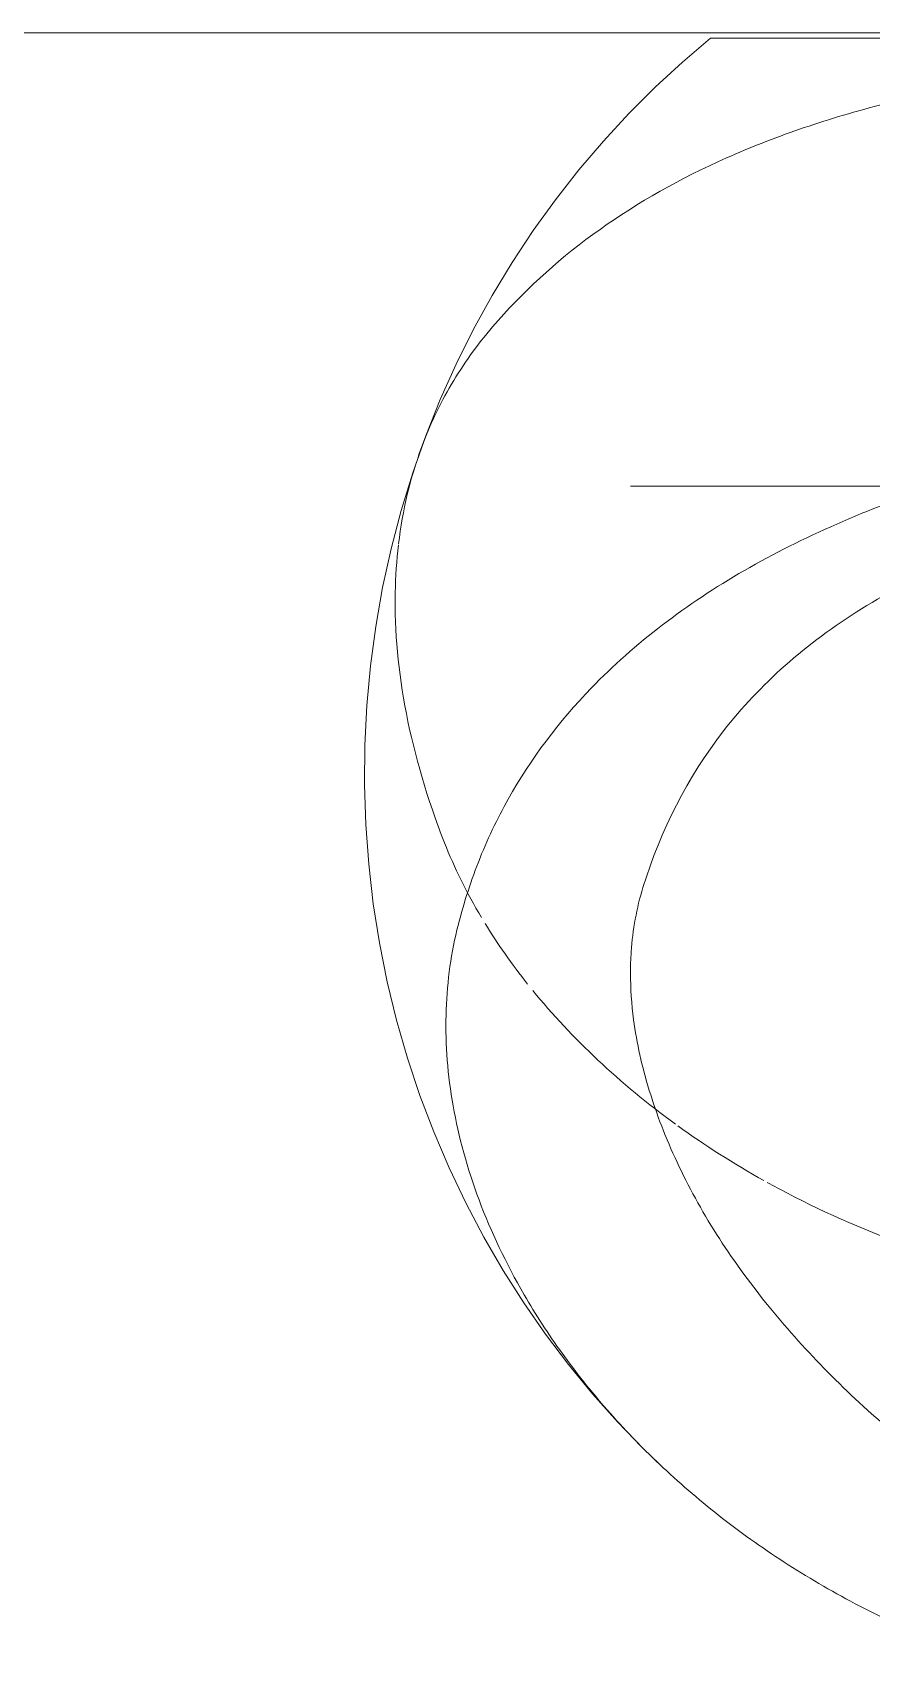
# Model space of a CAD drawing. Header units: millimetres. Extents: x -4000 to 187956, y -58990 to 162485.
# Drawn here: x 2306.6 to 2462.1, y 24396.4 to 24699.7 of the extents above; entities that cross this region are included whole.
import ezdxf

# ---------------------------------------------------------------- set-up
doc = ezdxf.new("R2010")
doc.units = ezdxf.units.MM
doc.layers.add('A-WALL', color=113, linetype='Continuous', lineweight=13)
doc.layers.add('P-SANR-FIXT', color=6, linetype='Continuous', lineweight=9)

# ---------------------------------------------------------------- blocks, each defined once
blk = doc.blocks.new('C307 - C307-V890-FFS - TANG 1')
at = {"layer": 'P-SANR-FIXT', "color": 253}
blk.add_line((90.1, 83.09), (25.6, 83.09), dxfattribs=at)
at = {"layer": 'P-SANR-FIXT', "color": 252}
for p, q in [((119.28, 83.09), (77.2, 83.09)), ((96.2, 83.09), (90.1, 83.09)), ((121.6, 83.09), (96.2, 83.09))]:
    blk.add_line(p, q, dxfattribs=at)
at = {"layer": 'P-SANR-FIXT', "color": 250, "flags": 128}
for points in [[(106.75, 0), (111.96, 4.44), (117.02, 9.11), (121.91, 14), (126.63, 19.11), (131.17, 24.44), (135.51, 29.97), (139.64, 35.7), (143.56, 41.62), (147.25, 47.73), (150.7, 54.01), (153.91, 60.45), (156.87, 67.05), (159.56, 73.78), (161.98, 80.64), (164.13, 87.62), (165.99, 94.7), (167.56, 101.87), (168.83, 109.11), (169.81, 116.41), (170.49, 123.75), (170.86, 131.12), (170.92, 138.5), (170.69, 145.88), (170.14, 153.23), (169.3, 160.55), (168.15, 167.82), (166.71, 175.02), (164.97, 182.14), (162.95, 189.17), (160.65, 196.08), (158.07, 202.87), (155.23, 209.53), (152.13, 216.04), (148.78, 222.39), (145.19, 228.58), (141.37, 234.58), (137.33, 240.4), (133.08, 246.02), (128.63, 251.43), (123.99, 256.64), (119.17, 261.63), (116.29, 264.42)], [(106.75, 0), (111.96, 4.44), (117.02, 9.11), (121.91, 14), (126.63, 19.11), (131.17, 24.44), (135.51, 29.97), (139.64, 35.7), (143.56, 41.62), (147.25, 47.73), (150.7, 54.01), (153.91, 60.45), (156.87, 67.05), (159.56, 73.78), (160.63, 76.71)]]:
    blk.add_lwpolyline(points, dxfattribs=at)
at = {"layer": 'P-SANR-FIXT', "color": 250}
for points, knots in [([(50.95, 302.34), (61.19, 299.14), (75.65, 293.16), (91.12, 284.07), (99.35, 278.47), (105.29, 274.01), (110.93, 269.35), (118, 262.96), (126.12, 254.5), (134.5, 243.97), (142.95, 230.92), (150.27, 215.45), (155.07, 197.95), (156.36, 181.06), (155.01, 170.51), (153.77, 165.4)], [-1, -1, -1, -1, -0.861111, -0.791667, -0.756944, -0.722222, -0.6875, -0.652778, -0.583333, -0.513889, -0.444444, -0.333333, -0.222222, -0.111111, 0, 0, 0, 0]), ([(96.2, 234.93), (92.96, 238.94), (85.96, 246.76), (76, 256.16), (68.32, 262.34), (63.73, 265.75), (60.17, 268.2), (56.51, 270.58), (52.74, 272.88), (48.87, 275.07), (44.89, 277.11), (40.79, 279.02), (36.59, 280.82), (32.28, 282.46), (27.89, 283.88), (23.41, 285.11), (17.29, 286.53), (9.53, 287.75), (0.02, 288.2), (-9.5, 287.76), (-17.27, 286.53), (-23.39, 285.11), (-27.89, 283.89), (-32.28, 282.46), (-36.58, 280.82), (-40.79, 279.02), (-44.89, 277.11), (-48.87, 275.07), (-52.74, 272.88), (-56.51, 270.58), (-60.78, 267.81), (-65.48, 264.51), (-70.52, 260.58), (-75.36, 256.56), (-79.96, 252.4), (-84.33, 248.13), (-89.91, 242.38), (-93.77, 237.94), (-96.2, 234.93)], [0, 0, 0, 0, 0.076923, 0.153846, 0.192308, 0.211538, 0.230769, 0.25, 0.269231, 0.288462, 0.307692, 0.326923, 0.346154, 0.365385, 0.384615, 0.403846, 0.423077, 0.461538, 0.5, 0.538462, 0.576923, 0.596154, 0.615385, 0.634615, 0.653846, 0.673077, 0.692308, 0.711538, 0.730769, 0.75, 0.769231, 0.798077, 0.826923, 0.855769, 0.884615, 0.913462, 0.942308, 1, 1, 1, 1]), ([(153.77, 165.4), (152.7, 161.05), (150.07, 152.66), (142.66, 137.08), (127.96, 117.62), (106.5, 101.36), (83.64, 89.89), (71.08, 85.09), (64.5, 82.9)], [-1, -1, -1, -1, -0.892857, -0.785714, -0.571429, -0.285714, -0.142857, 0, 0, 0, 0]), ([(42.56, 89.71), (49.43, 91.87), (62.35, 96.73), (84.84, 108.52), (106.16, 127.44), (115.97, 146.84), (119.28, 157.53)], [0, 0, 0, 0, 0.166667, 0.333333, 0.666667, 1, 1, 1, 1]), ([(164.6, 93.8), (163.85, 87.56), (161.4, 77.25), (155.14, 64.02), (150.05, 56.92), (147.16, 53.55)], [-0.4798588, -0.4798588, -0.4798588, -0.4798588, -0.2857143, -0.1428571, 0, 0, 0, 0]), ([(147.16, 53.55), (141.72, 47.21), (129.3, 35.81), (110.04, 24.61), (92.23, 17.39), (80.04, 13.58), (70.88, 11.27), (65.45, 10.06), (61.25, 9.2), (56.94, 8.4), (52.54, 7.63), (48.75, 7.05), (45.65, 6.61), (43.28, 6.3), (40.86, 6), (37.6, 5.62), (33.43, 5.17), (28.27, 4.69), (23.18, 4.33), (19.75, 4.15), (18.14, 4.07)], [-1, -1, -1, -1, -0.8, -0.6, -0.5, -0.4, -0.35, -0.325, -0.3, -0.275, -0.25, -0.225, -0.2125, -0.2, -0.1875, -0.175, -0.15, -0.125, -0.1, -0.07818, -0.07818, -0.07818, -0.07818]), ([(13.76, 0), (14.4, 0), (15.87, 0), (18.13, 0), (20.53, 0), (22.88, 0), (25.95, 0), (29.66, 0), (33.22, 0), (35.99, 0), (38.7, 0), (41.98, 0), (45.72, 0), (49.3, 0), (52.77, 0), (56.11, 0), (60.37, 0), (71.42, 0), (86.21, 0), (99.72, 0), (104.58, 0), (105.94, 0)], [-0.9346148, -0.9346148, -0.9346148, -0.9346148, -0.925, -0.9125, -0.9, -0.8875, -0.875, -0.85, -0.825, -0.8125, -0.8, -0.775, -0.75, -0.725, -0.7, -0.675, -0.65, -0.6, -0.4, -0.2, 0, 0, 0, 0]), ([(13.76, 0), (14.4, 0), (15.87, 0), (18.13, 0), (20.53, 0), (22.88, 0), (25.95, 0), (29.66, 0), (33.22, 0), (35.99, 0), (38.7, 0), (41.98, 0), (45.72, 0), (49.3, 0), (52.77, 0), (56.11, 0), (60.37, 0), (71.42, 0), (86.21, 0), (99.72, 0), (104.58, 0), (105.94, 0)], [-0.9346148, -0.9346148, -0.9346148, -0.9346148, -0.925, -0.9125, -0.9, -0.8875, -0.875, -0.85, -0.825, -0.8125, -0.8, -0.775, -0.75, -0.725, -0.7, -0.675, -0.65, -0.6, -0.4, -0.2, 0, 0, 0, 0])]:
    blk.add_open_spline(points, degree=3, knots=knots, dxfattribs=at)
for points in [[(121.01, 182.09), (120.44, 186.39), (118.49, 195.12), (113.31, 208.47), (106, 221.88), (99.68, 230.6), (96.2, 234.93)], [(119.28, 157.53), (120.47, 161.4), (121.19, 165.38), (121.47, 169.48)], [(105.94, 0), (106.68, 0), (106.91, 0), (106.64, 0)], [(105.94, 0), (106.68, 0), (106.91, 0), (106.64, 0)]]:
    blk.add_open_spline(points, degree=3, dxfattribs=at)
at = {"layer": 'P-SANR-FIXT', "color": 252}
for points, knots in [([(39.1, 232.22), (40.72, 231.93), (46.64, 230.79), (56.78, 228.38), (73.34, 223.19), (86.43, 217.52), (95, 212.92), (96.23, 212.24)], [-0.8871439, -0.8871439, -0.8871439, -0.8871439, -0.8611111, -0.7916667, -0.7222222, -0.5833333, -0.5597256, -0.5597256, -0.5597256, -0.5597256]), ([(156.09, 149.22), (159.29, 141.05), (163.99, 125.06), (165.64, 106.86), (164.96, 96.88), (164.63, 94)], [-1, -1, -1, -1, -0.7857143, -0.5714286, -0.4820038, -0.4820038, -0.4820038, -0.4820038])]:
    blk.add_open_spline(points, degree=3, knots=knots, dxfattribs=at)
for points in [[(96.88, 211.88), (102.48, 208.75), (107.8, 205.35), (112.81, 201.74)], [(113.28, 201.4), (118.43, 197.65), (128.03, 189.71), (136.09, 181.08), (139.7, 176.65)], [(121.6, 173.4), (121.6, 176.26), (121.4, 179.16), (121.01, 182.09)], [(121.47, 169.48), (121.56, 170.77), (121.6, 172.08), (121.6, 173.4)], [(140.68, 175.44), (143.6, 171.75), (146.24, 167.99), (148.57, 164.2)], [(149.24, 163.09), (151.98, 158.51), (154.26, 153.88), (156.09, 149.22)]]:
    blk.add_open_spline(points, degree=3, dxfattribs=at)
at = {"layer": 'P-SANR-FIXT', "color": 253}
for points, knots in [([(98.7, 0), (98.43, 0), (96.63, 0), (92.76, 0), (87.23, 0), (82.16, 0), (77.21, 0), (72.05, 0), (66.78, 0), (62.63, 0), (58.28, 0), (53.72, 0), (48.97, 0), (44.08, 0), (39, 0), (31.95, 0), (23.49, 0), (16.71, 0), (13.61, 0)], [-0.6653204, -0.6653204, -0.6653204, -0.6653204, -0.6527778, -0.5833333, -0.5138889, -0.4791667, -0.4444444, -0.3888889, -0.3611111, -0.3333333, -0.3055556, -0.2777778, -0.25, -0.2222222, -0.1944444, -0.1666667, -0.1111111, -0.0653715, -0.0653715, -0.0653715, -0.0653715]), ([(98.7, 0), (98.43, 0), (96.63, 0), (92.76, 0), (87.23, 0), (82.16, 0), (77.21, 0), (72.05, 0), (66.78, 0), (62.63, 0), (58.28, 0), (53.72, 0), (48.97, 0), (44.08, 0), (39, 0), (31.95, 0), (23.49, 0), (16.71, 0), (13.61, 0)], [-0.6653204, -0.6653204, -0.6653204, -0.6653204, -0.6527778, -0.5833333, -0.5138889, -0.4791667, -0.4444444, -0.3888889, -0.3611111, -0.3333333, -0.3055556, -0.2777778, -0.25, -0.2222222, -0.1944444, -0.1666667, -0.1111111, -0.0653715, -0.0653715, -0.0653715, -0.0653715]), ([(106.26, 0), (105.93, 0), (104.89, 0), (102.61, 0), (100.37, 0), (99.23, 0), (98.79, 0)], [-0.855704, -0.855704, -0.855704, -0.855704, -0.7916667, -0.7222222, -0.6875, -0.6666667, -0.6666667, -0.6666667, -0.6666667]), ([(106.26, 0), (105.93, 0), (104.89, 0), (102.61, 0), (100.37, 0), (99.23, 0), (98.79, 0)], [-0.855704, -0.855704, -0.855704, -0.855704, -0.7916667, -0.7222222, -0.6875, -0.6666667, -0.6666667, -0.6666667, -0.6666667])]:
    blk.add_open_spline(points, degree=3, knots=knots, dxfattribs=at)
blk = doc.blocks.new('CMF2_NHAXUONG_A_rvt-1-FFS - TANG 1')
at = {"layer": 'A-WALL', "color": 50, "lineweight": 15}
blk.add_line((2940, 24699.75), (2144.79, 24699.75), dxfattribs=at)
at = {"layer": 'A-WALL', "color": 35, "lineweight": 15}
blk.add_line((2144.79, 24699.75), (2514.08, 24699.75), dxfattribs=at)
at = {"layer": 'P-SANR-FIXT', "color": 250, "lineweight": 9, "rotation": 180}
blk.add_blockref('C307 - C307-V890-FFS - TANG 1', (2539.04, 24698.75), dxfattribs=at)

msp = doc.modelspace()

# ---------------------------------------------------------------- block references
at = {"lineweight": 5}
msp.add_blockref('CMF2_NHAXUONG_A_rvt-1-FFS - TANG 1', (0, 0), dxfattribs=at)

doc.saveas('drawing.dxf')
